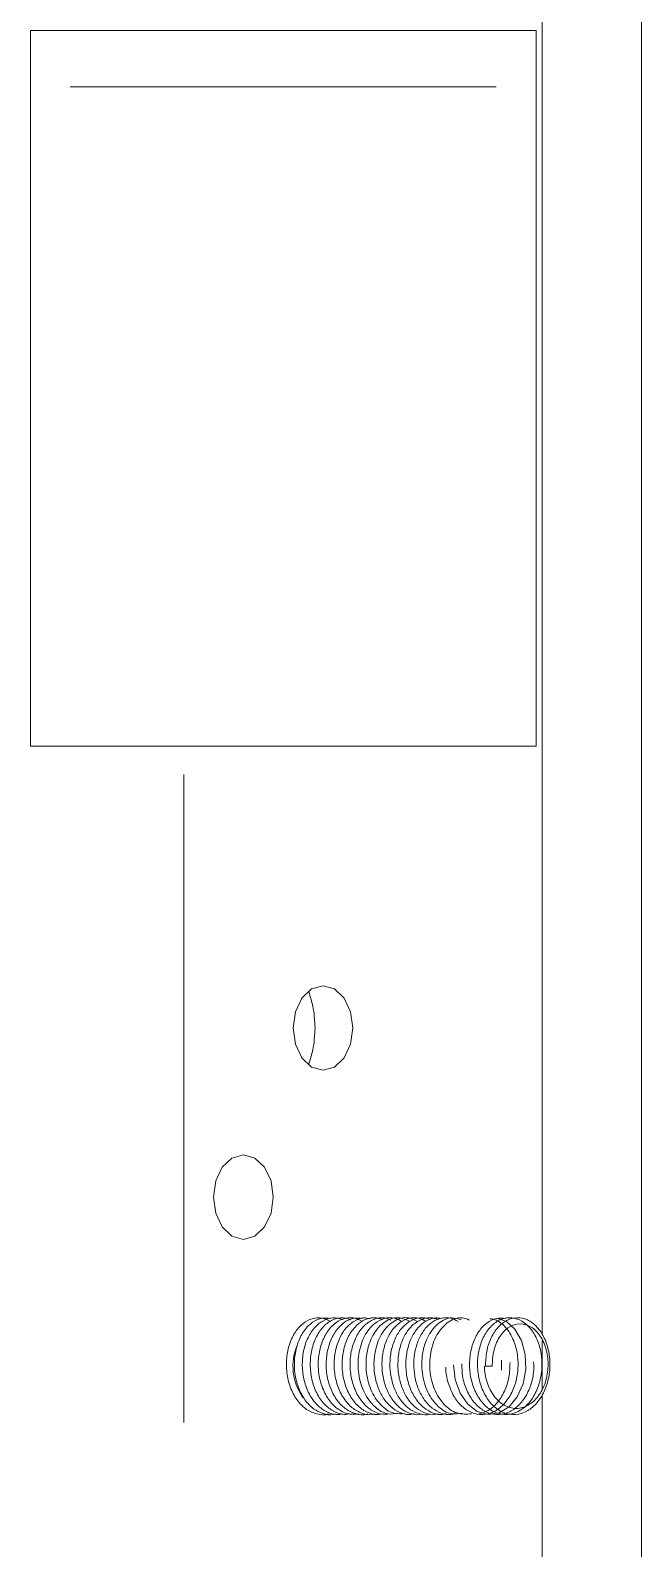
# Model space of a CAD drawing. Header units: millimetres. Extents: x -635 to 515, y -448 to 489.
# Drawn here: x -380.9 to -359.2, y -218.7 to -164.8 of the extents above; entities that cross this region are included whole.
import ezdxf

# ---------------------------------------------------------------- set-up
doc = ezdxf.new("R2010")
doc.units = ezdxf.units.MM

msp = doc.modelspace()

# ---------------------------------------------------------------- linework, layer by layer
at = {"color": 144, "linetype": 'Continuous', "lineweight": 18}
for p, q in [((-359.189, -92.529), (-359.189, -262.529)), ((-362.725, -155.797), (-362.725, -211.053)), ((-380.897, -164.778), (-380.897, -190.178)), ((-362.937, -164.778), (-380.897, -164.778)), ((-362.937, -190.178), (-362.937, -164.778)), ((-364.351, -166.778), (-379.483, -166.778)), ((-380.897, -190.178), (-362.937, -190.178)), ((-375.452, -214.178), (-375.452, -191.178)), ((-362.725, -211.264), (-362.725, -212.973)), ((-364.492, -212.178), (-364.734, -212.178)), ((-364.17, -211.967), (-364.167, -212.315)), ((-362.725, -213.197), (-362.725, -262.529))]:
    msp.add_line(p, q, dxfattribs=at)
at = {"color": 144, "linetype": 'Continuous', "lineweight": 18, "flags": 128}
for points in [[(-370.503, -201.678), (-370.909, -201.564), (-371.253, -201.238), (-371.483, -200.752), (-371.563, -200.178), (-371.483, -199.604), (-371.253, -199.117), (-370.909, -198.792), (-370.503, -198.678)], [(-370.503, -198.678), (-370.097, -198.792), (-369.753, -199.117), (-369.523, -199.604), (-369.442, -200.178), (-369.523, -200.752), (-369.753, -201.238), (-370.097, -201.564), (-370.503, -201.678)], [(-373.331, -207.678), (-373.737, -207.564), (-374.081, -207.238), (-374.311, -206.752), (-374.392, -206.178), (-374.311, -205.604), (-374.081, -205.117), (-373.737, -204.792), (-373.331, -204.678)], [(-373.331, -204.678), (-372.925, -204.792), (-372.581, -205.117), (-372.351, -205.604), (-372.271, -206.178), (-372.351, -206.752), (-372.581, -207.238), (-372.925, -207.564), (-373.331, -207.678)], [(-364.297, -210.484), (-363.989, -210.594), (-363.69, -210.863), (-363.455, -211.268), (-363.321, -211.766), (-363.301, -212.283), (-363.395, -212.8), (-363.604, -213.268), (-363.897, -213.62), (-364.245, -213.832), (-364.64, -213.892), (-365.026, -213.784), (-365.357, -213.531), (-365.63, -213.139), (-365.807, -212.649), (-365.866, -212.131), (-365.866, -212.131)]]:
    msp.add_lwpolyline(points, dxfattribs=at)
at = {"color": 144, "linetype": 'Continuous', "lineweight": 18}
msp.add_arc((-369.654, -212.173), 1.918, 157.6219, 216.0666, dxfattribs=at)
for points, knots in [([(-370.787, -200.178), (-370.801, -199.916), (-370.826, -199.469), (-370.956, -199.062), (-371.01, -198.894)], [0, 0, 0, 0, 0.586555, 1, 1, 1, 1]), ([(-371.012, -201.467), (-370.957, -201.296), (-370.826, -200.888), (-370.801, -200.439), (-370.787, -200.178)], [0, 0, 0, 0, 0.416793, 1, 1, 1, 1]), ([(-370.312, -213.87), (-370.314, -213.87), (-370.442, -213.928), (-370.718, -213.89), (-371.092, -213.741), (-371.415, -213.426), (-371.66, -212.994), (-371.798, -212.483), (-371.818, -211.945), (-371.725, -211.428), (-371.523, -210.981), (-371.235, -210.651), (-370.892, -210.469), (-370.542, -210.436), (-370.33, -210.545), (-370.235, -210.593)], [0, 0, 0, 0, 0.0010169, 0.0871153, 0.1711692, 0.2536064, 0.3393933, 0.4246825, 0.5067014, 0.5916011, 0.6775699, 0.7604877, 0.8439596, 0.930025, 1, 1, 1, 1]), ([(-370.068, -213.868), (-370.086, -213.875), (-370.233, -213.929), (-370.523, -213.87), (-370.888, -213.682), (-371.196, -213.338), (-371.419, -212.883), (-371.53, -212.361), (-371.524, -211.824), (-371.405, -211.318), (-371.182, -210.894), (-370.878, -210.599), (-370.551, -210.446), (-370.334, -210.476), (-370.238, -210.489)], [0, 0, 0, 0, 0.013606, 0.10681, 0.196817, 0.287131, 0.380388, 0.472072, 0.561071, 0.653745, 0.746539, 0.835639, 0.927119, 1, 1, 1, 1]), ([(-369.823, -213.868), (-369.859, -213.878), (-370.025, -213.925), (-370.326, -213.84), (-370.681, -213.616), (-370.972, -213.243), (-371.171, -212.768), (-371.256, -212.239), (-371.224, -211.705), (-371.08, -211.212), (-370.836, -210.814), (-370.518, -210.55), (-370.164, -210.429), (-369.928, -210.488), (-369.813, -210.517)], [0, 0, 0, 0, 0.025269, 0.1156293, 0.2024021, 0.2912996, 0.3820898, 0.4703678, 0.5575967, 0.6481969, 0.7379028, 0.8243798, 0.9141779, 1, 1, 1, 1]), ([(-369.578, -213.869), (-369.632, -213.879), (-369.817, -213.916), (-370.129, -213.801), (-370.471, -213.542), (-370.744, -213.143), (-370.918, -212.651), (-370.976, -212.117), (-370.919, -211.588), (-370.749, -211.112), (-370.486, -210.741), (-370.157, -210.512), (-369.824, -210.428), (-369.617, -210.5), (-369.53, -210.53)], [0, 0, 0, 0, 0.037469, 0.128018, 0.215219, 0.305676, 0.397035, 0.484994, 0.574011, 0.665561, 0.755202, 0.842701, 0.933818, 1, 1, 1, 1]), ([(-369.238, -213.867), (-369.342, -213.88), (-369.576, -213.909), (-369.928, -213.756), (-370.257, -213.462), (-370.51, -213.038), (-370.659, -212.532), (-370.69, -211.994), (-370.607, -211.473), (-370.414, -211.017), (-370.133, -210.675), (-369.793, -210.479), (-369.433, -210.432), (-369.209, -210.538), (-369.103, -210.588)], [0, 0, 0, 0, 0.067787, 0.15326, 0.23651, 0.323212, 0.409801, 0.492956, 0.578621, 0.665754, 0.750139, 0.834236, 0.921321, 1, 1, 1, 1]), ([(-368.921, -213.869), (-368.933, -213.873), (-369.072, -213.929), (-369.356, -213.879), (-369.725, -213.707), (-370.04, -213.374), (-370.271, -212.928), (-370.394, -212.41), (-370.398, -211.873), (-370.289, -211.362), (-370.074, -210.928), (-369.777, -210.62), (-369.443, -210.451), (-369.215, -210.473), (-369.107, -210.484)], [0, 0, 0, 0, 0.008565, 0.101533, 0.191698, 0.281266, 0.374129, 0.465837, 0.554433, 0.646562, 0.739229, 0.828277, 0.919071, 1, 1, 1, 1]), ([(-368.676, -213.868), (-368.705, -213.877), (-368.864, -213.927), (-369.16, -213.853), (-369.519, -213.643), (-369.818, -213.282), (-370.026, -212.815), (-370.122, -212.288), (-370.1, -211.752), (-369.966, -211.254), (-369.73, -210.845), (-369.418, -210.571), (-369.103, -210.44), (-368.903, -210.479), (-368.824, -210.494)], [0, 0, 0, 0, 0.02112, 0.114617, 0.204514, 0.295936, 0.38972, 0.481313, 0.571084, 0.664514, 0.757441, 0.846788, 0.939238, 1, 1, 1, 1]), ([(-368.431, -213.868), (-368.478, -213.879), (-368.655, -213.92), (-368.963, -213.818), (-369.31, -213.573), (-369.591, -213.184), (-369.776, -212.698), (-369.844, -212.166), (-369.797, -211.634), (-369.638, -211.152), (-369.382, -210.77), (-369.057, -210.526), (-368.716, -210.428), (-368.497, -210.495), (-368.398, -210.526)], [0, 0, 0, 0, 0.032553, 0.123049, 0.210009, 0.299857, 0.391009, 0.479067, 0.567344, 0.658534, 0.748223, 0.835241, 0.925847, 1, 1, 1, 1]), ([(-368.176, -213.869), (-368.244, -213.879), (-368.443, -213.908), (-368.764, -213.774), (-369.098, -213.495), (-369.36, -213.081), (-369.519, -212.58), (-369.561, -212.044), (-369.488, -211.519), (-369.304, -211.055), (-369.03, -210.701), (-368.695, -210.492), (-368.367, -210.429), (-368.169, -210.51), (-368.091, -210.542)], [0, 0, 0, 0, 0.046739, 0.136527, 0.223493, 0.314014, 0.404826, 0.492038, 0.58133, 0.672561, 0.761302, 0.84892, 0.939945, 1, 1, 1, 1]), ([(-367.85, -213.851), (-367.963, -213.868), (-368.248, -213.912), (-368.685, -213.647), (-369.067, -213.143), (-369.271, -212.464), (-369.265, -211.737), (-369.059, -211.088), (-368.713, -210.659), (-368.33, -210.465), (-367.988, -210.438), (-367.785, -210.546), (-367.698, -210.591)], [0, 0, 0, 0, 0.074539, 0.187602, 0.302461, 0.418598, 0.53075, 0.647461, 0.760856, 0.846427, 0.934468, 1, 1, 1, 1]), ([(-367.586, -213.861), (-367.723, -213.87), (-368.032, -213.891), (-368.477, -213.577), (-368.833, -213.036), (-369.002, -212.34), (-368.961, -211.618), (-368.723, -210.992), (-368.324, -210.57), (-367.85, -210.4), (-367.549, -210.531), (-367.405, -210.593)], [0, 0, 0, 0, 0.090216, 0.20287, 0.318964, 0.434638, 0.547591, 0.664745, 0.77759, 0.893407, 1, 1, 1, 1]), ([(-367.268, -213.866), (-367.328, -213.879), (-367.505, -213.915), (-367.797, -213.83), (-368.111, -213.63), (-368.377, -213.315), (-368.576, -212.91), (-368.687, -212.452), (-368.705, -211.977), (-368.622, -211.438), (-368.381, -210.901), (-367.963, -210.525), (-367.514, -210.404), (-367.25, -210.544), (-367.14, -210.603)], [0, 0, 0, 0, 0.040035, 0.11752, 0.192009, 0.267972, 0.345977, 0.423015, 0.497201, 0.573822, 0.690012, 0.80167, 0.917433, 1, 1, 1, 1]), ([(-366.99, -213.871), (-367.02, -213.88), (-367.165, -213.92), (-367.431, -213.86), (-367.755, -213.691), (-368.035, -213.401), (-368.252, -213.016), (-368.385, -212.567), (-368.426, -212.093), (-368.377, -211.625), (-368.238, -211.193), (-368.022, -210.84), (-367.747, -210.589), (-367.436, -210.459), (-367.122, -210.447), (-366.932, -210.543), (-366.846, -210.587)], [0, 0, 0, 0, 0.019798, 0.097472, 0.172584, 0.247465, 0.325068, 0.402446, 0.476857, 0.552521, 0.630329, 0.707282, 0.781331, 0.857671, 0.935552, 1, 1, 1, 1]), ([(-366.702, -213.882), (-366.704, -213.883), (-366.821, -213.923), (-367.065, -213.881), (-367.397, -213.746), (-367.689, -213.48), (-367.923, -213.118), (-368.079, -212.68), (-368.142, -212.209), (-368.114, -211.737), (-367.997, -211.293), (-367.798, -210.918), (-367.536, -210.64), (-367.232, -210.481), (-366.942, -210.436), (-366.769, -210.503), (-366.702, -210.528)], [0, 0, 0, 0, 0.001684, 0.08224, 0.160865, 0.237637, 0.317508, 0.397915, 0.475778, 0.553115, 0.633355, 0.713479, 0.790573, 0.868722, 0.949197, 1, 1, 1, 1]), ([(-366.414, -213.871), (-366.508, -213.883), (-366.718, -213.908), (-367.036, -213.788), (-367.339, -213.556), (-367.589, -213.215), (-367.766, -212.792), (-367.852, -212.326), (-367.846, -211.851), (-367.751, -211.397), (-367.57, -211.001), (-367.322, -210.698), (-367.026, -210.508), (-366.71, -210.434), (-366.504, -210.494), (-366.405, -210.523)], [0, 0, 0, 0, 0.063595, 0.142627, 0.21886, 0.297791, 0.378013, 0.456425, 0.532804, 0.612254, 0.692352, 0.770025, 0.846905, 0.926745, 1, 1, 1, 1]), ([(-366.136, -213.866), (-366.199, -213.879), (-366.379, -213.915), (-366.673, -213.827), (-366.986, -213.624), (-367.251, -213.307), (-367.448, -212.901), (-367.557, -212.442), (-367.573, -211.967), (-367.5, -211.504), (-367.338, -211.09), (-367.105, -210.761), (-366.818, -210.546), (-366.546, -210.445), (-366.376, -210.474), (-366.314, -210.485)], [0, 0, 0, 0, 0.04522, 0.128875, 0.209286, 0.291425, 0.3757, 0.458857, 0.538982, 0.621818, 0.706131, 0.788659, 0.86887, 0.952276, 1, 1, 1, 1]), ([(-365.818, -213.861), (-365.864, -213.874), (-366.025, -213.92), (-366.308, -213.859), (-366.63, -213.686), (-366.909, -213.393), (-367.125, -213.007), (-367.256, -212.557), (-367.295, -212.083), (-367.243, -211.614), (-367.102, -211.184), (-366.885, -210.833), (-366.609, -210.585), (-366.297, -210.457), (-365.983, -210.449), (-365.792, -210.547), (-365.706, -210.591)], [0, 0, 0, 0, 0.030174, 0.106959, 0.181149, 0.255281, 0.332048, 0.408526, 0.482055, 0.556954, 0.633909, 0.709954, 0.78316, 0.858716, 0.93573, 1, 1, 1, 1]), ([(-365.554, -213.851), (-365.684, -213.869), (-365.985, -213.912), (-366.435, -213.637), (-366.813, -213.125), (-367.011, -212.442), (-366.999, -211.717), (-366.787, -211.069), (-366.408, -210.617), (-365.973, -210.412), (-365.7, -210.501), (-365.585, -210.539)], [0, 0, 0, 0, 0.088035, 0.204495, 0.323153, 0.442827, 0.558564, 0.678992, 0.79577, 0.914067, 1, 1, 1, 1]), ([(-365.228, -213.869), (-365.403, -213.88), (-365.749, -213.902), (-366.227, -213.566), (-366.578, -213.017), (-366.742, -212.318), (-366.694, -211.597), (-366.45, -210.974), (-366.048, -210.566), (-365.636, -210.407), (-365.396, -210.507), (-365.313, -210.542)], [0, 0, 0, 0, 0.117161, 0.232114, 0.350794, 0.468744, 0.584217, 0.703837, 0.818958, 0.937373, 1, 1, 1, 1]), ([(-364.581, -210.494), (-364.502, -210.507), (-364.307, -210.54), (-364.022, -210.775), (-363.766, -211.15), (-363.607, -211.635), (-363.56, -212.166), (-363.628, -212.698), (-363.813, -213.185), (-364.094, -213.571), (-364.441, -213.824), (-364.832, -213.922), (-365.226, -213.851), (-365.582, -213.621), (-365.878, -213.253), (-366.069, -212.78), (-366.155, -212.411), (-366.144, -212.226), (-366.144, -212.215)], [0, 0, 0, 0, 0.044343, 0.110578, 0.178845, 0.248254, 0.315447, 0.382473, 0.451854, 0.520241, 0.586432, 0.655313, 0.724464, 0.790881, 0.85881, 0.928262, 0.995864, 1, 1, 1, 1]), ([(-364.734, -212.178), (-364.727, -212.002), (-364.714, -211.646), (-364.55, -211.161), (-364.298, -210.778), (-363.973, -210.527), (-363.612, -210.433), (-363.248, -210.508), (-362.918, -210.742), (-362.655, -211.112), (-362.486, -211.588), (-362.428, -212.117), (-362.486, -212.651), (-362.66, -213.144), (-362.933, -213.541), (-363.276, -213.807), (-363.664, -213.92), (-364.06, -213.864), (-364.421, -213.648), (-364.721, -213.292), (-364.932, -212.826), (-365.03, -212.3), (-365.011, -211.764), (-364.879, -211.264), (-364.645, -210.854), (-364.334, -210.571), (-363.979, -210.44), (-363.611, -210.477), (-363.271, -210.676), (-362.99, -211.017), (-362.797, -211.473), (-362.714, -211.994), (-362.745, -212.532), (-362.894, -213.038), (-363.147, -213.461), (-363.476, -213.759), (-363.856, -213.909), (-364.255, -213.892), (-364.627, -213.71), (-364.942, -213.383), (-365.176, -212.939), (-365.301, -212.422), (-365.308, -211.885), (-365.202, -211.372), (-364.989, -210.936), (-364.693, -210.626), (-364.357, -210.452), (-364.126, -210.472), (-364.016, -210.482)], [0, 0, 0, 0, 0.021497, 0.043727, 0.065615, 0.086825, 0.108904, 0.131045, 0.152306, 0.174089, 0.196335, 0.217966, 0.239339, 0.261539, 0.28352, 0.304709, 0.326712, 0.348901, 0.370247, 0.391911, 0.414159, 0.435911, 0.457193, 0.479348, 0.501408, 0.522609, 0.544523, 0.566746, 0.588207, 0.609741, 0.631977, 0.653838, 0.675059, 0.697155, 0.719281, 0.740526, 0.762338, 0.784581, 0.806177, 0.827581, 0.84979, 0.871747, 0.892939, 0.914963, 0.937141, 0.958461, 0.980158, 1, 1, 1, 1]), ([(-364.492, -212.178), (-364.497, -211.99), (-364.478, -211.793), (-364.383, -211.423), (-364.307, -211.251), (-364.168, -211.043), (-364.117, -210.981), (-364.01, -210.876), (-363.954, -210.832), (-363.774, -210.72), (-363.638, -210.678), (-363.367, -210.678), (-363.231, -210.72), (-363.051, -210.832), (-362.995, -210.876), (-362.888, -210.981), (-362.837, -211.043), (-362.697, -211.251), (-362.622, -211.423), (-362.527, -211.793), (-362.507, -211.99), (-362.512, -212.178)], [0, 0, 0, 0, 0.125, 0.125, 0.25, 0.25, 0.3125, 0.3125, 0.375, 0.375, 0.5, 0.5, 0.625, 0.625, 0.6875, 0.6875, 0.75, 0.75, 0.875, 0.875, 1, 1, 1, 1]), ([(-363.025, -212.03), (-363.022, -212.154), (-363.013, -212.457), (-363.135, -212.928), (-363.364, -213.375), (-363.679, -213.704), (-364.05, -213.889), (-364.448, -213.911), (-364.829, -213.764), (-365.16, -213.469), (-365.413, -213.049), (-365.565, -212.568), (-365.572, -212.24), (-365.576, -212.094)], [0, 0, 0, 0, 0.0662235, 0.1616684, 0.2583153, 0.3515322, 0.445372, 0.5421275, 0.6371101, 0.7294856, 0.82569, 0.9218749, 1, 1, 1, 1]), ([(-363.862, -212.05), (-363.868, -212.224), (-363.88, -212.579), (-364.046, -213.082), (-364.306, -213.491), (-364.624, -213.776), (-364.861, -213.839), (-364.973, -213.868)], [0, 0, 0, 0, 0.201326, 0.410964, 0.619929, 0.82069, 1, 1, 1, 1]), ([(-362.512, -212.178), (-362.518, -212.365), (-362.549, -212.563), (-362.669, -212.933), (-362.757, -213.104), (-362.915, -213.313), (-362.972, -213.374), (-363.089, -213.48), (-363.15, -213.524), (-363.347, -213.636), (-363.495, -213.678), (-363.792, -213.678), (-363.94, -213.636), (-364.138, -213.524), (-364.198, -213.48), (-364.316, -213.374), (-364.373, -213.313), (-364.53, -213.104), (-364.618, -212.933), (-364.738, -212.563), (-364.77, -212.365), (-364.775, -212.178)], [0, 0, 0, 0, 0.125, 0.125, 0.25, 0.25, 0.3125, 0.3125, 0.375, 0.375, 0.5, 0.5, 0.625, 0.625, 0.6875, 0.6875, 0.75, 0.75, 0.875, 0.875, 1, 1, 1, 1])]:
    msp.add_open_spline(points, degree=3, knots=knots, dxfattribs=at)

doc.saveas('drawing.dxf')
